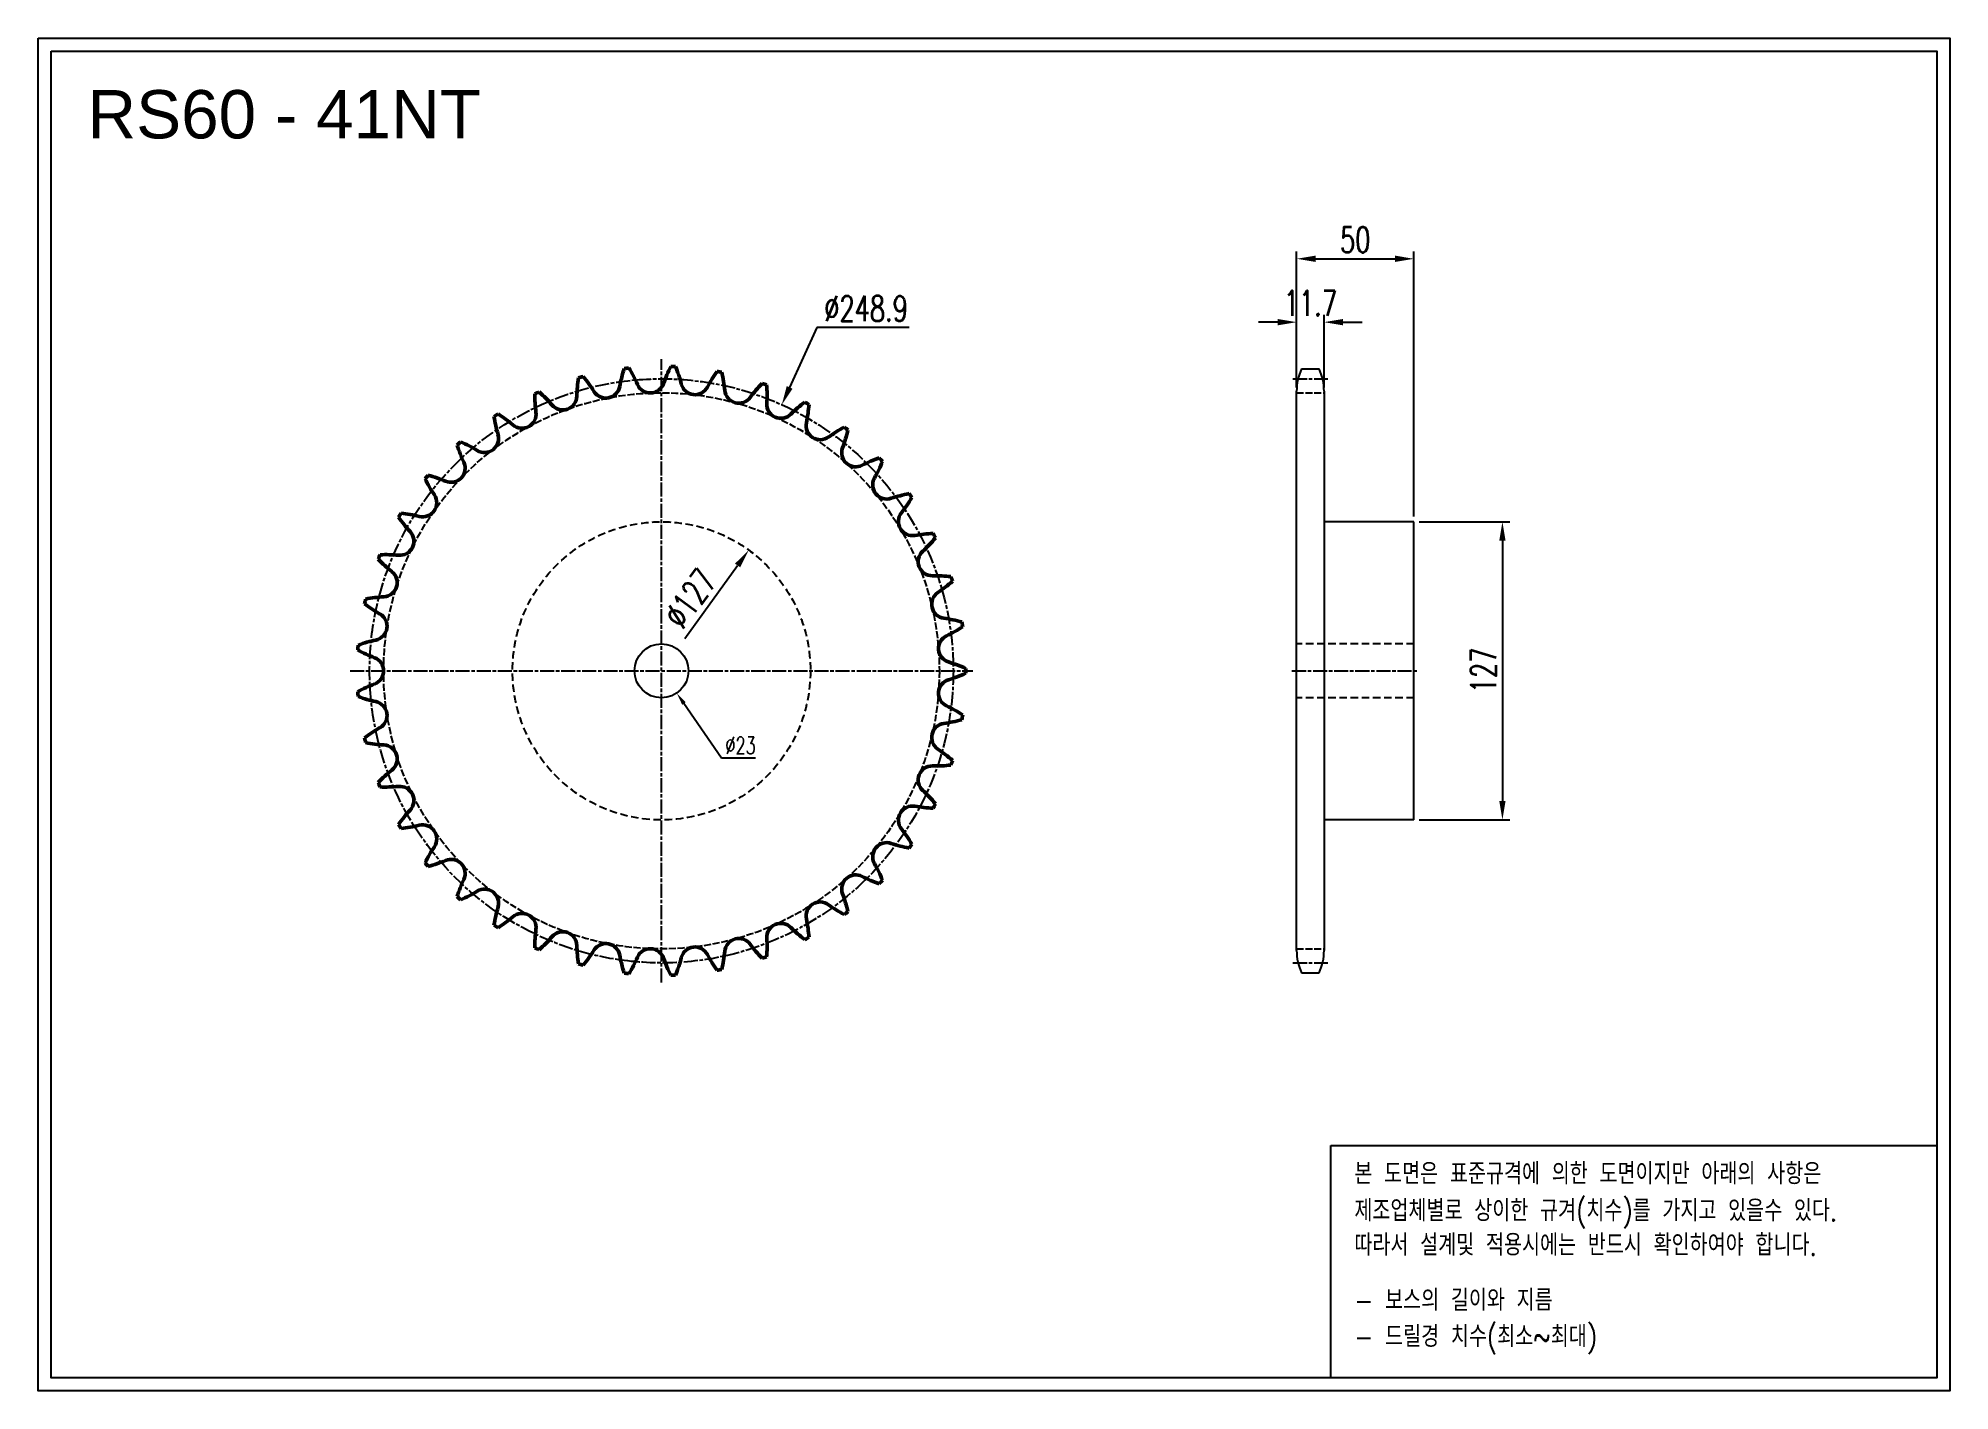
# Model space of a CAD drawing. Header units: millimetres. Extents: x 24400 to 25215, y 1598 to 2174.
import ezdxf

# ---------------------------------------------------------------- set-up
doc = ezdxf.new("R2010")
doc.units = ezdxf.units.MM
for name, pattern in [('AM_ISO02W050', [7.5, 6, -1.5]), ('AM_ISO02W050x2', [3.75, 3, -0.75]), ('AM_ISO08W050', [18, 12, -1.5, 3, -1.5]), ('AM_ISO08W050x2', [9, 6, -0.75, 1.5, -0.75]), ('HIDDEN', [9.525, 6.35, -3.175])]:
    doc.linetypes.add(name, pattern=pattern)
for name, color, linetype, lineweight in [('AM_0N', 7, 'Continuous', 50), ('AM_3N', 6, 'AM_ISO02W050', 25), ('AM_7', 4, 'AM_ISO08W050', 25), ('AM_7N', 4, 'AM_ISO08W050', 25)]:
    doc.layers.add(name, color=color, linetype=linetype, lineweight=lineweight)
doc.layers.add('HL', color=2, linetype='HIDDEN')
doc.layers.add('S-DIM', color=7, linetype='Continuous')
doc.styles.add('HAN', font='ROMANS.shx', dxfattribs={"width": 0.7, "bigfont": 'whgtxt.shx'})
doc.styles.add('HSG', font='SIMPLEX.shx', dxfattribs={"width": 0.7, "bigfont": 'HSG.shx'})
doc.styles.get("Standard").update_dxf_attribs({"font": 'arial.ttf'})
doc.dimstyles.new('APP16', dxfattribs={"dimscale": 3, "dimtxt": 2.4, "dimasz": 1.8, "dimexe": 0.7, "dimexo": 0.5, "dimgap": 0.6, "dimtad": 1, "dimtoh": 1, "dimdec": 1, "dimrnd": 0.01, "dimzin": 9, "dimdsep": 46, "dimtxsty": 'HSG', "dimcen": 0, "dimclrd": 1, "dimclre": 1, "dimclrt": 256, "dimazin": 2, "dimtp": 1, "dimtm": 1, "dimtfac": 0.5, "dimtdec": 1, "dimtofl": 0, "dimtmove": 0, "dimatfit": 3, "dimfxl": 0, "dimtvp": 1, "dimtolj": 2, "dimlwd": -1, "dimlwe": -1, "dimarcsym": 0})
doc.dimstyles.new('APP23', dxfattribs={"dimscale": 4.5, "dimtxt": 2.4, "dimasz": 1.8, "dimexe": 0.7, "dimexo": 0.5, "dimgap": 0.6, "dimtad": 1, "dimtoh": 1, "dimdec": 1, "dimrnd": 0.01, "dimzin": 9, "dimdsep": 46, "dimtxsty": 'HSG', "dimcen": 0, "dimclrd": 1, "dimclre": 1, "dimclrt": 256, "dimazin": 2, "dimtp": 1, "dimtm": 1, "dimtfac": 0.5, "dimtdec": 1, "dimtix": 1, "dimtofl": 0, "dimtmove": 0, "dimatfit": 3, "dimfxl": 0, "dimtvp": 1, "dimtolj": 2, "dimlwd": -1, "dimlwe": -1, "dimarcsym": 0})

# ---------------------------------------------------------------- blocks, each defined once
blk = doc.blocks.new('*D1')
at = {"layer": 'Defpoints', "color": 0, "transparency": 16777216}
for p in [(24702.47, 1956.03), (24628.07, 1853.1)]:
    blk.add_point(p, dxfattribs=at)
at = {"layer": 'S-DIM', "color": 1, "transparency": 16777216}
blk.add_line((24675.26, 1918.39), (24697.72, 1949.46), dxfattribs=at)
blk.add_solid([(24696.63, 1950.25), (24698.82, 1948.67), (24702.47, 1956.03)], dxfattribs=at)
at = {"layer": 'S-DIM', "transparency": 16777216, "insert": (24677.56, 1935.39), "char_height": 10.8, "attachment_point": 5, "rotation": 54.13986, "style": 'HSG'}
blk.add_mtext('\\A2;∅127', dxfattribs=at)
blk = doc.blocks.new('*D2')
at = {"layer": 'Defpoints', "color": 0, "transparency": 16777216}
for p in [(24716.56, 2017.93), (24613.98, 1791.19)]:
    blk.add_point(p, dxfattribs=at)
at = {"layer": 'S-DIM', "color": 1, "transparency": 16777216}
for p, q in [((24731.44, 2050.82), (24719.9, 2025.31)), ((24770.86, 2050.82), (24731.44, 2050.82))]:
    blk.add_line(p, q, dxfattribs=at)
blk.add_solid([(24718.67, 2025.87), (24721.13, 2024.76), (24716.56, 2017.93)], dxfattribs=at)
at = {"layer": 'S-DIM', "transparency": 16777216, "insert": (24752.5, 2058.92), "char_height": 10.8, "attachment_point": 5, "style": 'HSG'}
blk.add_mtext('\\A2;∅248.9', dxfattribs=at)
blk = doc.blocks.new('*D3')
at = {"layer": 'Defpoints', "color": 0, "transparency": 16777216}
for p in [(24947.76, 2053.12), (24936.06, 2023.04), (24947.76, 2023.04)]:
    blk.add_point(p, dxfattribs=at)
at = {"layer": 'S-DIM', "color": 1, "transparency": 16777216}
for p, q in [((24936.06, 2025.29), (24936.06, 2056.27)), ((24947.76, 2025.29), (24947.76, 2056.27)), ((24927.96, 2053.12), (24919.86, 2053.12)), ((24955.86, 2053.12), (24963.96, 2053.12))]:
    blk.add_line(p, q, dxfattribs=at)
for points in [[(24927.96, 2054.47), (24927.96, 2051.77), (24936.06, 2053.12)], [(24955.86, 2054.47), (24955.86, 2051.77), (24947.76, 2053.12)]]:
    blk.add_solid(points, dxfattribs=at)
at = {"layer": 'S-DIM', "transparency": 16777216, "insert": (24941.91, 2061.22), "char_height": 10.8, "attachment_point": 5, "style": 'HSG'}
blk.add_mtext('\\A2;11.7', dxfattribs=at)
blk = doc.blocks.new('*D4')
at = {"layer": 'Defpoints', "color": 0, "transparency": 16777216}
for p in [(24986.06, 2080.12), (24936.06, 2023.04), (24986.06, 1968.06)]:
    blk.add_point(p, dxfattribs=at)
at = {"layer": 'S-DIM', "color": 1, "transparency": 16777216}
for p, q in [((24936.06, 2025.29), (24936.06, 2083.27)), ((24944.16, 2080.12), (24977.96, 2080.12)), ((24986.06, 1970.31), (24986.06, 2083.27))]:
    blk.add_line(p, q, dxfattribs=at)
for points in [[(24944.16, 2081.47), (24944.16, 2078.77), (24936.06, 2080.12)], [(24977.96, 2081.47), (24977.96, 2078.77), (24986.06, 2080.12)]]:
    blk.add_solid(points, dxfattribs=at)
at = {"layer": 'S-DIM', "transparency": 16777216, "insert": (24961.06, 2088.22), "char_height": 10.8, "attachment_point": 5, "style": 'HSG'}
blk.add_mtext('\\A2;50', dxfattribs=at)
blk = doc.blocks.new('*D5')
at = {"layer": 'Defpoints', "color": 0, "transparency": 16777216}
for p in [(24986.06, 1968.06), (24986.06, 1841.06), (25023.8, 1841.06)]:
    blk.add_point(p, dxfattribs=at)
at = {"layer": 'S-DIM', "color": 1, "transparency": 16777216}
for p, q in [((24988.31, 1968.06), (25026.95, 1968.06)), ((25023.8, 1959.96), (25023.8, 1849.16)), ((24988.31, 1841.06), (25026.95, 1841.06))]:
    blk.add_line(p, q, dxfattribs=at)
for points in [[(25022.45, 1959.96), (25025.15, 1959.96), (25023.8, 1968.06)], [(25022.45, 1849.16), (25025.15, 1849.16), (25023.8, 1841.06)]]:
    blk.add_solid(points, dxfattribs=at)
at = {"layer": 'S-DIM', "transparency": 16777216, "insert": (25015.7, 1904.76), "char_height": 10.8, "attachment_point": 5, "rotation": 90, "style": 'HSG'}
blk.add_mtext('\\A2;127', dxfattribs=at)
blk = doc.blocks.new('*D6')
at = {"layer": 'Defpoints', "color": 0, "transparency": 16777216}
for p in [(24658.76, 1914.04), (24671.78, 1895.08)]:
    blk.add_point(p, dxfattribs=at)
at = {"layer": 'S-DIM', "color": 1, "transparency": 16777216}
for p, q in [((24690.82, 1867.38), (24674.84, 1890.63)), ((24705.34, 1867.38), (24690.82, 1867.38))]:
    blk.add_line(p, q, dxfattribs=at)
blk.add_solid([(24675.58, 1891.14), (24674.1, 1890.12), (24671.78, 1895.08)], dxfattribs=at)
at = {"layer": 'S-DIM', "transparency": 16777216, "insert": (24698.98, 1872.78), "char_height": 7.2, "attachment_point": 5, "style": 'HSG'}
blk.add_mtext('\\A2;∅23', dxfattribs=at)

msp = doc.modelspace()

# ---------------------------------------------------------------- linework, layer by layer
for p, q in [((24938.15, 2033.2), (24945.68, 2033.2)), ((24936.06, 1785.43), (24936.06, 2023.7)), ((24947.76, 2023.7), (24947.76, 1785.43)), ((24986.06, 1968.06), (24947.76, 1968.06)), ((24986.06, 1841.06), (24986.06, 1968.06)), ((24986.06, 1841.06), (24947.76, 1841.06)), ((24938.15, 1775.93), (24945.68, 1775.93))]:
    msp.add_line(p, q)
for points in [[(24399.55, 2174.08), (25214.52, 2174.08), (25214.52, 1597.84), (24399.55, 1597.84)], [(24405.04, 2168.59), (25209.03, 2168.59), (25209.03, 1603.33), (24405.04, 1603.33)]]:
    msp.add_lwpolyline(points, close=True)
at = {"color": 6}
msp.add_lwpolyline([(24950.69, 1702.3), (25209.03, 1702.3), (25209.03, 1603.33), (24950.69, 1603.33)], close=True, dxfattribs=at)
msp.add_circle((24665.27, 1904.56), 11.5)
for centre, start, end in [((24958.76, 2023.7), 155.25994, 180), ((24925.06, 2023.7), 0, 24.74006), ((24958.76, 1785.43), 180, 204.74006), ((24925.06, 1785.43), 335.25994, 0)]:
    msp.add_arc(centre, 22.7, start, end)
at = {"layer": 'AM_0N'}
for centre, radius, start, end in [((24690.64, 2020.15), 61.46, 171.31295, 178.65854), ((24665.27, 1904.56), 129.78, 104.91245, 105.81926), ((24584.4, 1990.95), 61.46, 32.07317, 39.41876), ((24707.99, 2014.92), 61.46, 162.53246, 169.87805), ((24665.27, 1904.56), 129.78, 96.13196, 97.03877), ((24598.53, 2002.28), 61.46, 23.29268, 30.63827), ((24724.33, 2007.1), 61.46, 153.75198, 161.09756), ((24665.27, 1904.56), 129.78, 87.35147, 88.25828), ((24614.23, 2011.32), 61.46, 14.5122, 21.85778), ((24739.29, 1996.89), 61.46, 144.97149, 152.31707), ((24665.27, 1904.56), 129.78, 78.57099, 79.4778), ((24631.12, 2017.86), 61.46, 5.73171, 13.07729), ((24665.27, 1904.56), 129.78, 113.69294, 114.59975), ((24672.7, 2022.66), 61.46, 180.09344, 187.43902), ((24572.16, 1977.59), 61.46, 40.85366, 48.19924), ((24623.19, 2021.72), 6.01, 220.85366, 358.65854), ((24641.57, 2026.78), 6.01, 212.07317, 349.87805), ((24660.5, 2028.96), 6.01, 203.29268, 341.09756), ((24679.55, 2028.23), 6.01, 194.5122, 332.31707), ((24698.26, 2024.6), 6.01, 185.73171, 323.53659), ((24752.52, 1984.5), 61.46, 136.191, 143.53659), ((24665.27, 1904.56), 129.78, 69.7905, 70.69731), ((24648.82, 2021.75), 61.46, 356.95122, 4.2968), ((24665.27, 1904.56), 129.78, 122.47342, 123.38023), ((24562.1, 1962.52), 61.46, 49.63415, 56.97973), ((24605.8, 2013.93), 6.01, 229.63415, 7.43902), ((24716.19, 2018.16), 6.01, 176.95122, 314.7561), ((24763.7, 1970.25), 61.46, 127.41051, 134.7561), ((24665.27, 1904.56), 129.78, 61.01001, 61.91682), ((24666.9, 2022.89), 61.46, 348.17073, 355.51632), ((24589.8, 2003.57), 6.01, 238.41463, 16.21951), ((24654.59, 2022.41), 61.46, 188.87393, 196.21951), ((24732.94, 2009.06), 6.01, 168.17073, 305.97561), ((24772.57, 1954.45), 61.46, 118.63002, 125.97561), ((24684.94, 2021.25), 61.46, 339.39024, 346.73583), ((24665.27, 1904.56), 129.78, 52.22952, 53.13633), ((24665.27, 1904.56), 129.78, 131.25391, 132.16072), ((24636.72, 2019.4), 61.46, 197.65441, 205), ((24554.46, 1946.09), 61.46, 58.41463, 65.76022), ((24748.1, 1997.5), 6.01, 159.39024, 297.19512), ((24575.57, 1990.89), 6.01, 247.19512, 25), ((24778.93, 1937.49), 61.46, 109.84954, 117.19512), ((24702.53, 2016.88), 61.46, 330.60976, 337.95534), ((24665.27, 1904.56), 129.78, 43.44903, 44.35584), ((24665.27, 1904.56), 129.78, 140.0344, 140.94121), ((24619.53, 2013.7), 61.46, 206.4349, 213.78049), ((24549.42, 1928.69), 61.46, 67.19512, 74.54071), ((24761.31, 1983.77), 6.01, 150.60976, 288.41463), ((24563.45, 1976.18), 6.01, 255.97561, 33.78049), ((24782.62, 1919.75), 61.46, 101.06905, 108.41463), ((24719.23, 2009.88), 61.46, 321.82927, 329.17485), ((24665.27, 1904.56), 129.78, 34.66855, 35.57536), ((24665.27, 1904.56), 129.78, 148.81489, 149.7217), ((24603.4, 2005.44), 61.46, 215.21539, 222.56098), ((24547.1, 1910.73), 61.46, 75.97561, 83.3212), ((24772.28, 1968.18), 6.01, 141.82927, 279.63415), ((24553.71, 1959.8), 6.01, 264.7561, 42.56098), ((24783.57, 1901.66), 61.46, 92.28856, 99.63415), ((24734.68, 2000.4), 61.46, 313.04878, 320.39437), ((24665.27, 1904.56), 129.78, 25.88806, 26.79487), ((24665.27, 1904.56), 129.78, 157.59538, 158.50219), ((24588.73, 1994.81), 61.46, 223.99588, 231.34146), ((24547.54, 1892.61), 61.46, 84.7561, 92.10168), ((24780.73, 1951.1), 6.01, 133.04878, 270.85366), ((24546.58, 1942.12), 6.01, 273.53659, 51.34146), ((24781.74, 1883.64), 61.46, 83.50807, 90.85366), ((24748.49, 1988.69), 61.46, 304.26829, 311.61388), ((24665.27, 1904.56), 129.78, 17.10757, 18.01438), ((24665.27, 1904.56), 129.78, 166.37586, 167.28267), ((24575.85, 1982.07), 61.46, 232.77637, 240.12195), ((24550.74, 1874.78), 61.46, 93.53659, 100.88217), ((24786.48, 1932.93), 6.01, 124.26829, 262.07317), ((24542.24, 1923.57), 6.01, 282.31707, 60.12195), ((24777.18, 1866.1), 61.46, 74.72759, 82.07317), ((24760.36, 1975), 61.46, 295.4878, 302.83339), ((24665.27, 1904.56), 129.78, 8.32708, 9.23389), ((24665.27, 1904.56), 129.78, 175.15635, 176.06316), ((24556.63, 1857.65), 61.46, 102.31707, 109.66266), ((24789.39, 1914.09), 6.01, 115.4878, 253.29268), ((24565.07, 1967.51), 61.46, 241.55685, 248.90244), ((24540.78, 1904.56), 6.01, 291.09756, 68.90244), ((24770, 1849.47), 61.46, 65.9471, 73.29268), ((24565.07, 1841.62), 61.46, 111.09756, 118.44315), ((24789.39, 1895.03), 6.01, 106.70732, 244.5122), ((24770, 1959.66), 61.46, 286.70732, 294.0529), ((24665.27, 1904.56), 129.78, 359.5466, 0.4534), ((24665.27, 1904.56), 129.78, 183.93684, 184.84365), ((24556.63, 1951.48), 61.46, 250.33734, 257.68293), ((24542.24, 1885.56), 6.01, 299.87805, 77.68293), ((24777.18, 1943.02), 61.46, 277.92683, 285.27241), ((24760.36, 1834.13), 61.46, 57.16661, 64.5122), ((24665.27, 1904.56), 129.78, 350.76611, 351.67292), ((24575.85, 1827.06), 61.46, 119.87805, 127.22363), ((24665.27, 1904.56), 129.78, 192.71733, 193.62414), ((24786.48, 1876.2), 6.01, 97.92683, 235.73171), ((24550.74, 1934.34), 61.46, 259.11783, 266.46341), ((24546.58, 1867), 6.01, 308.65854, 86.46341), ((24748.49, 1820.44), 61.46, 48.38612, 55.73171), ((24665.27, 1904.56), 129.78, 341.98562, 342.89243), ((24588.73, 1814.32), 61.46, 128.65854, 136.00412), ((24780.73, 1858.03), 6.01, 89.14634, 226.95122), ((24781.74, 1925.49), 61.46, 269.14634, 276.49193), ((24665.27, 1904.56), 129.78, 201.49781, 202.40462), ((24547.54, 1916.51), 61.46, 267.89832, 275.2439), ((24553.71, 1849.32), 6.01, 317.43902, 95.2439), ((24734.68, 1808.72), 61.46, 39.60563, 46.95122), ((24603.4, 1803.69), 61.46, 137.43902, 144.78461), ((24772.28, 1840.95), 6.01, 80.36585, 218.17073), ((24783.57, 1907.47), 61.46, 260.36585, 267.71144), ((24665.27, 1904.56), 129.78, 333.20513, 334.11194), ((24665.27, 1904.56), 129.78, 210.2783, 211.18511), ((24547.1, 1898.4), 61.46, 276.6788, 284.02439), ((24563.45, 1832.94), 6.01, 326.21951, 104.02439), ((24719.23, 1799.25), 61.46, 30.82515, 38.17073), ((24619.53, 1795.43), 61.46, 146.21951, 153.5651), ((24761.31, 1825.36), 6.01, 71.58537, 209.39024), ((24782.62, 1889.37), 61.46, 251.58537, 258.93095), ((24665.27, 1904.56), 129.78, 324.42464, 325.33145), ((24665.27, 1904.56), 129.78, 219.05879, 219.9656), ((24549.42, 1880.43), 61.46, 285.45929, 292.80488), ((24575.57, 1818.24), 6.01, 335, 112.80488), ((24748.1, 1811.63), 6.01, 62.80488, 200.60976), ((24702.53, 1792.25), 61.46, 22.04466, 29.39024), ((24636.72, 1789.72), 61.46, 155, 162.34559), ((24554.46, 1863.03), 61.46, 294.23978, 301.58537), ((24589.8, 1805.56), 6.01, 343.78049, 121.58537), ((24684.94, 1787.88), 61.46, 13.26417, 20.60976), ((24778.93, 1871.64), 61.46, 242.80488, 250.15046), ((24665.27, 1904.56), 129.78, 315.64416, 316.55097), ((24665.27, 1904.56), 129.78, 227.83928, 228.74609), ((24654.59, 1786.71), 61.46, 163.78049, 171.12607), ((24605.8, 1795.2), 6.01, 352.56098, 130.36585), ((24732.94, 1800.07), 6.01, 54.02439, 191.82927), ((24772.57, 1854.67), 61.46, 234.02439, 241.36998), ((24665.27, 1904.56), 129.78, 306.86367, 307.77048), ((24665.27, 1904.56), 129.78, 236.61977, 237.52658), ((24562.1, 1846.6), 61.46, 303.02027, 310.36585), ((24672.7, 1786.46), 61.46, 172.56098, 179.90656), ((24623.19, 1787.4), 6.01, 1.34146, 139.14634), ((24716.19, 1790.97), 6.01, 45.2439, 183.04878), ((24763.7, 1838.88), 61.46, 225.2439, 232.58949), ((24666.9, 1786.24), 61.46, 4.48368, 11.82927), ((24665.27, 1904.56), 129.78, 245.40025, 246.30706), ((24572.16, 1831.54), 61.46, 311.80076, 319.14634), ((24690.64, 1788.98), 61.46, 181.34146, 188.68705), ((24584.4, 1818.18), 61.46, 320.58124, 327.92683), ((24641.57, 1782.35), 6.01, 10.12195, 147.92683), ((24660.5, 1780.17), 6.01, 18.90244, 156.70732), ((24679.55, 1780.9), 6.01, 27.68293, 165.4878), ((24631.12, 1791.26), 61.46, 346.92271, 354.26829), ((24698.26, 1784.52), 6.01, 36.46341, 174.26829), ((24752.52, 1824.62), 61.46, 216.46341, 223.809), ((24648.82, 1787.38), 61.46, 355.7032, 3.04878), ((24665.27, 1904.56), 129.78, 298.08318, 298.98999), ((24665.27, 1904.56), 129.78, 254.18074, 255.08755), ((24707.99, 1794.21), 61.46, 190.12195, 197.46754), ((24598.53, 1806.84), 61.46, 329.36173, 336.70732), ((24724.33, 1802.02), 61.46, 198.90244, 206.24802), ((24614.23, 1797.8), 61.46, 338.14222, 345.4878), ((24739.29, 1812.24), 61.46, 207.68293, 215.02851), ((24665.27, 1904.56), 129.78, 280.5222, 281.42901), ((24665.27, 1904.56), 129.78, 289.30269, 290.2095), ((24665.27, 1904.56), 129.78, 262.96123, 263.86804), ((24665.27, 1904.56), 129.78, 271.74172, 272.64853)]:
    msp.add_arc(centre, radius, start, end, dxfattribs=at)
at = {"layer": 'AM_3N', "linetype": 'AM_ISO02W050x2'}
for p, q in [((24936.06, 2023.04), (24947.76, 2023.04)), ((24936.06, 1786.09), (24947.76, 1786.09))]:
    msp.add_line(p, q, dxfattribs=at)
msp.add_circle((24665.27, 1904.56), 118.47, dxfattribs=at)
at = {"layer": 'AM_7', "linetype": 'AM_ISO08W050x2'}
msp.add_circle((24665.27, 1904.56), 124.43, dxfattribs=at)
at = {"layer": 'AM_7N', "linetype": 'AM_ISO08W050x2'}
for p, q in [((24665.27, 1771.78), (24665.27, 2037.34)), ((24934.5, 2028.99), (24949.33, 2028.99)), ((24532.49, 1904.56), (24798.05, 1904.56)), ((24934.06, 1904.56), (24988.06, 1904.56)), ((24934.5, 1780.13), (24949.33, 1780.13))]:
    msp.add_line(p, q, dxfattribs=at)
at = {"layer": 'HL', "ltscale": 0.5}
for p, q in [((24986.06, 1916.06), (24936.06, 1916.06)), ((24986.06, 1893.06), (24936.06, 1893.06))]:
    msp.add_line(p, q, dxfattribs=at)
msp.add_circle((24665.27, 1904.56), 63.5, dxfattribs=at)

# ---------------------------------------------------------------- texts
msp.add_text('RS60 - 41NT', height=20.58).set_placement((24420.54, 2131.41))
at = {"color": 6, "style": 'HAN', "width": 0.8}
for s, p in [('본 도면은 표준규격에 의한 도면이지만 아래의 사항은', (24960.68, 1685.8)), ('제조업체별로 상이한 규겨(치수)를 가지고 있을수 있다.', (24960.68, 1670.06)), ('따라서 설계및 적용시에는 반드시 확인하여야 합니다.', (24960.68, 1655.44)), ('- 보스의 길이와 지름', (24960.68, 1631.89)), ('- 드릴경 치수(최소~최대)', (24960.68, 1616.42))]:
    msp.add_text(s, height=9.0834, dxfattribs=at).set_placement(p)

# ---------------------------------------------------------------- dimensions: what is measured, and where the dimension line sits
at = {"layer": 'S-DIM'}
dim = msp.add_linear_dim(base=(24986.06, 2080.12), p1=(24936.06, 2023.04), p2=(24986.06, 1968.06), dimstyle='APP23', dxfattribs=at)
dim.commit()
dim.dimension.update_dxf_attribs({"geometry": '*D4', "text_midpoint": (24961.06, 2088.22)})
for p1, p2, dimstyle, picture, middle in [((24613.98, 1791.19), (24716.56, 2017.93), 'APP23', '*D2', (24752.5, 2050.82)), ((24658.76, 1914.04), (24671.78, 1895.08), 'APP16', '*D6', (24698.98, 1867.38))]:
    dim = msp.add_diameter_dim_2p(p1=p1, p2=p2, dimstyle=dimstyle, dxfattribs=at)
    dim.commit()
    dim.dimension.update_dxf_attribs({"geometry": picture, "text_midpoint": middle, "dimtype": 131})
dim = msp.add_linear_dim(base=(24947.76, 2053.12), p1=(24936.06, 2023.04), p2=(24947.76, 2023.04), dimstyle='APP23', dxfattribs=at)
dim.commit()
dim.dimension.update_dxf_attribs({"geometry": '*D3', "text_midpoint": (24941.91, 2053.12), "dimtype": 128})
dim = msp.add_linear_dim(base=(25023.8, 1841.06), p1=(24986.06, 1968.06), p2=(24986.06, 1841.06), angle=90, dimstyle='APP23', dxfattribs=at)
dim.commit()
dim.dimension.update_dxf_attribs({"geometry": '*D5', "text_midpoint": (25023.8, 1904.76), "dimtype": 128})
at = {"layer": 'S-DIM', "color": 1}
dim = msp.add_diameter_dim_2p(p1=(24628.07, 1853.1), p2=(24702.47, 1956.03), dimstyle='APP23', dxfattribs=at)
dim.commit()
dim.dimension.update_dxf_attribs({"geometry": '*D1', "text_midpoint": (24684.12, 1930.64), "dimtype": 131})

doc.saveas('drawing.dxf')
